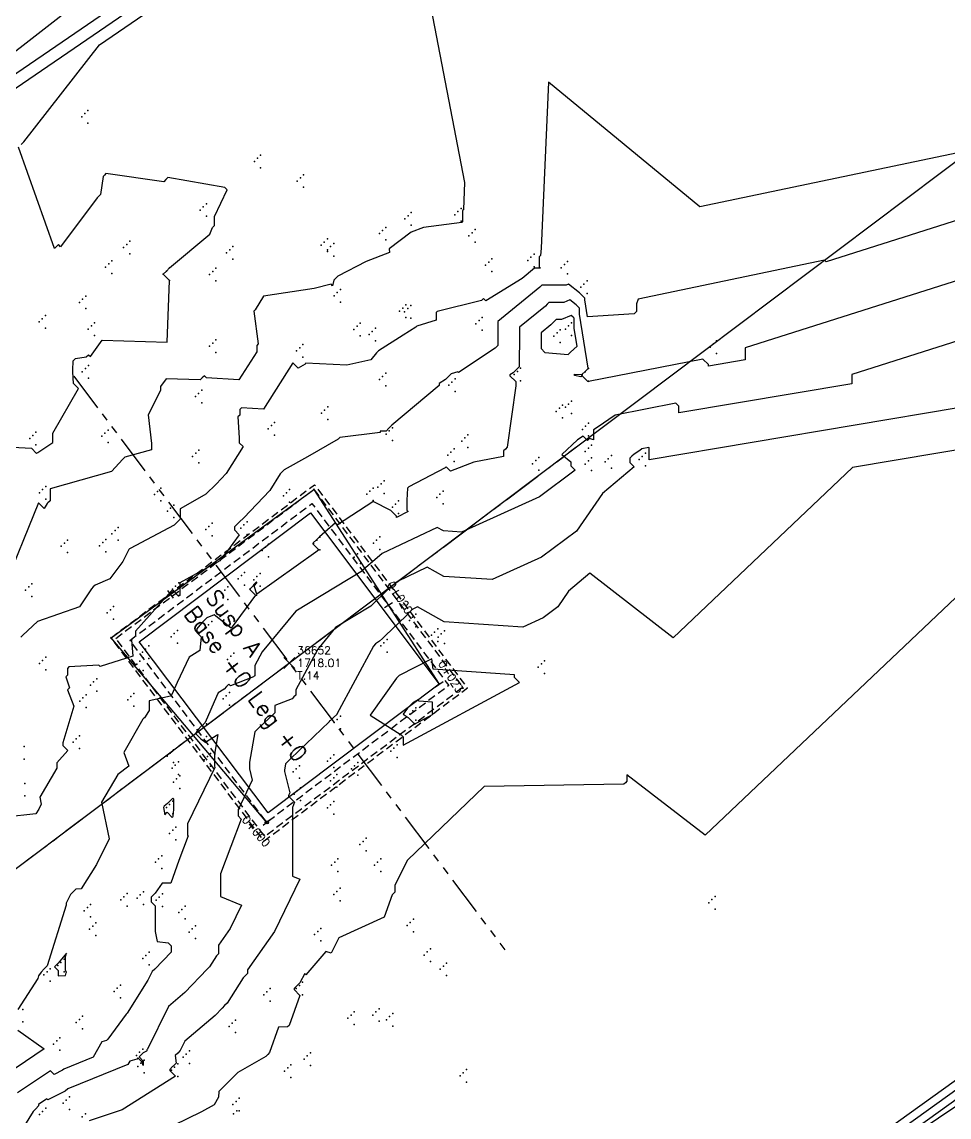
# Model space of a CAD drawing. Header units: metres. Extents: x 419582 to 423558, y 4805372 to 4807539.
# Drawn here: x 422484.62 to 422514.05, y 4807006.32 to 4807041.07 of the extents above; entities that cross this region are included whole.
import ezdxf

# ---------------------------------------------------------------- set-up
doc = ezdxf.new("R2010")
doc.units = ezdxf.units.M
doc.linetypes.add('HIDDEN', pattern=[0.375, 0.25, -0.125])
doc.linetypes.add('PHANTOM', pattern=[2.5, 1.25, -0.25, 0.25, -0.25, 0.25, -0.25])
for name, color, linetype in [('_pieds', 253, 'HIDDEN'), ('C-ROAD-CNTR-N', 92, 'Continuous'), ('C-ROAD-STAN', 11, 'Continuous'), ('C-ROAD-STAN-MAJR', 11, 'Continuous'), ('C-ROAD-STAN-MINR', 11, 'Continuous'), ('C-TINN', 4, 'Continuous'), ('C-TINN-BNDY', 110, 'Continuous'), ('C-TOPO-MAJR', 9, 'Continuous'), ('C-TOPO-MINR', 8, 'Continuous'), ('LS', 7, 'Continuous'), ('V-NODE', 1, 'Continuous'), ('V-NODE-TEXT', 11, 'Continuous')]:
    doc.layers.add(name, color=color, linetype=linetype)
doc.styles.get("Standard").update_dxf_attribs({"font": 'simplex.shx'})

# ---------------------------------------------------------------- blocks, each defined once
blk = doc.blocks.new('Susp A +0 +0')
at = {"linetype": 'PHANTOM', "flags": 128}
for points in [[(0, -11.38231219537556), (0, 11.38231219444424)], [(-11.38231219508452, 0), (11.38231219508452, 0)]]:
    blk.add_lwpolyline(points, dxfattribs=at)
at = {"flags": 128}
blk.add_lwpolyline([(-3.399999999965075, -3.400000000372529), (-3.399999999965075, 3.399999999441206), (3.400000000023283, 3.399999999441206), (3.400000000023283, -3.400000000372529)], close=True, dxfattribs=at)
at = {"layer": 'LS', "insert": (-3.273187459330074, -0.3826382020488381), "char_height": 0.5157699281218149, "width": 9.13591657892082, "attachment_point": 1}
blk.add_mtext('Susp A\\PBase +0 Leg +0', dxfattribs=at)
blk = doc.blocks.new('*U67')
at = {"color": 0, "linetype": 'ByBlock', "lineweight": -2, "transparency": 16777216}
for p, q in [((-0.7071067811865476, -0.7071067811865476), (0.7071067811865476, 0.7071067811865476)), ((-0.7071067811865476, 0.7071067811865476), (0.7071067811865476, -0.7071067811865476))]:
    blk.add_line(p, q, dxfattribs=at)
blk = doc.blocks.new('AeccTickTriangle')
at = {"color": 0, "linetype": 'ByBlock', "lineweight": -2}
blk.add_lwpolyline([(3.05311331771918e-16, 0.6666666666666667), (-0.5773502691896256, -0.333333333333333), (0.5773502691896257, -0.3333333333333335)], close=True, dxfattribs=at)
at = {"color": 0, "linetype": 'ByBlock', "lineweight": -2, "const_width": 0.0625}
blk.add_lwpolyline([(-0.03125, 0, 1), (0.03125, 0, 1)], format="xyb", close=True, dxfattribs=at)
blk = doc.blocks.new('AeccTickLine')
blk.add_line((0, -0.5), (0, 0.5))

msp = doc.modelspace()

# ---------------------------------------------------------------- linework, layer by layer
at = {"color": 31, "lineweight": 30, "true_color": 0xffbd7a, "elevation": 1718.013}
msp.add_lwpolyline([(423449.834, 4807399.592), (423130.593, 4807500.114), (421950.92, 4806612.998), (421795.045, 4806430.988), (421305.015, 4806147.038), (421305.015, 4806147.038), (420630.083, 4805770.97), (419765.157, 4805549.54), (419617.356, 4805580.088)], dxfattribs=at)
at = {"elevation": 1718.01, "flags": 128}
msp.add_lwpolyline([(422488.3491336323, 4807021.403907584), (422493.7839075834, 4807025.490866368), (422497.870866367, 4807020.056092416), (422492.4360924158, 4807015.969133633)], close=True, dxfattribs=at)
at = {"layer": '_pieds', "elevation": 1718.01, "flags": 128}
for points in [[(422487.4553539638, 4807021.530423401), (422493.9104234002, 4807026.384646037), (422498.7646460354, 4807019.929576599), (422492.309576599, 4807015.075353964)], [(422487.6043172419, 4807021.509337431), (422493.8893374307, 4807026.235682759), (422498.6156827573, 4807019.950662568), (422492.3306625686, 4807015.224317243)], [(422488.0512070761, 4807021.446079522), (422493.8260795223, 4807025.788792924), (422498.1687929232, 4807020.013920478), (422492.3939204769, 4807015.671207077)]]:
    msp.add_lwpolyline(points, close=True, dxfattribs=at)
at = {"layer": 'C-ROAD-CNTR-N', "color": 92, "linetype": 'Continuous', "lineweight": -3, "flags": 128}
msp.add_lwpolyline([(422492.3939204769, 4807015.671207077), (422487.4553539638, 4807021.530423401), (422493.8893374307, 4807026.235682759), (422497.870866367, 4807020.056092416)], dxfattribs=at)
at = {"layer": 'C-ROAD-STAN', "color": 11, "linetype": 'Continuous', "lineweight": -3}
msp.add_circle((422492.3939204769, 4807015.671207077), 0.05, dxfattribs=at)
at = {"layer": 'C-TINN', "color": 4, "linetype": 'Continuous', "lineweight": -3}
for p in [(422486.72, 4807038.26, 1746.27), (422486.52, 4807038.06, 1746.27), (422486.62, 4807038.16, 1746.27), (422486.72, 4807037.86, 1746.27), (422492.2, 4807036.84, 1746.21), (422492, 4807036.64, 1746.21), (422492.1, 4807036.74, 1746.21), (422492.2, 4807036.44, 1746.21), (422493.56, 4807036.22, 1746.44), (422493.36, 4807036.02, 1746.44), (422493.46, 4807036.12, 1746.44), (422493.56, 4807035.82, 1746.44), (422490.38, 4807035.2, 1745.87), (422490.48, 4807035.3, 1745.87), (422498.56, 4807035.15, 1746.97), (422490.28, 4807035.1, 1745.87), (422490.48, 4807034.9, 1745.87), (422496.78, 4807034.82, 1746.92), (422496.88, 4807034.92, 1746.92), (422496.98, 4807035.02, 1746.92), (422498.36, 4807034.95, 1746.97), (422498.46, 4807035.05, 1746.97), (422496.07, 4807034.45, 1746.87), (422496.17, 4807034.55, 1746.87), (422496.98, 4807034.62, 1746.92), (422498.56, 4807034.75, 1746.97), (422499.01, 4807034.48, 1747.3), (422488.05, 4807034.11, 1745.64), (422494.22, 4807034.08, 1746.42), (422494.32, 4807034.18, 1746.42), (422495.97, 4807034.35, 1746.87), (422496.17, 4807034.15, 1746.87), (422498.81, 4807034.28, 1747.3), (422498.91, 4807034.38, 1747.3), (422499.01, 4807034.08, 1747.3), (422487.85, 4807033.91, 1745.64), (422487.95, 4807034.01, 1745.64), (422491.12, 4807033.74, 1746.3), (422491.22, 4807033.84, 1746.3), (422491.32, 4807033.94, 1746.3), (422494.12, 4807033.98, 1746.42), (422494.32, 4807033.84, 1746.74), (422494.32, 4807033.78, 1746.42), (422494.42, 4807033.94, 1746.74), (422494.52, 4807034.04, 1746.74), (422487.38, 4807033.39, 1745.75), (422487.48, 4807033.49, 1745.75), (422488.05, 4807033.71, 1745.64), (422491.32, 4807033.54, 1746.3), (422494.52, 4807033.64, 1746.74), (422499.44, 4807033.45, 1747.52), (422499.54, 4807033.55, 1747.52), (422500.68, 4807033.5, 1747.92), (422500.78, 4807033.6, 1747.92), (422500.88, 4807033.7, 1747.92), (422501.84, 4807033.37, 1748.34), (422501.94, 4807033.47, 1748.34), (422487.28, 4807033.29, 1745.75), (422487.48, 4807033.09, 1745.75), (422489.11, 4807033.06, 1746), (422489.21, 4807033.16, 1746), (422489.31, 4807033.26, 1746), (422490.58, 4807033.05, 1746.25), (422490.68, 4807033.15, 1746.25), (422490.78, 4807033.25, 1746.25), (422499.34, 4807033.35, 1747.52), (422499.54, 4807033.15, 1747.52), (422500.88, 4807033.3, 1747.92), (422501.74, 4807033.27, 1748.34), (422501.94, 4807033.07, 1748.34), (422489.31, 4807032.86, 1746), (422490.78, 4807032.85, 1746.25), (422502.46, 4807032.75, 1748.55), (422502.56, 4807032.85, 1748.55), (422486.65, 4807032.37, 1745.87), (422494.53, 4807032.38, 1747.17), (422494.63, 4807032.48, 1747.17), (422494.73, 4807032.58, 1747.17), (422502.36, 4807032.65, 1748.55), (422502.56, 4807032.45, 1748.55), (422486.45, 4807032.17, 1745.87), (422486.55, 4807032.27, 1745.87), (422494.73, 4807032.18, 1747.17), (422496.71, 4807031.99, 1747.55), (422496.81, 4807032.09, 1747.55), (422496.97, 4807032.07, 1747.83), (422485.27, 4807031.65, 1745.85), (422485.37, 4807031.75, 1745.85), (422486.65, 4807031.97, 1745.87), (422496.61, 4807031.89, 1747.55), (422496.77, 4807031.87, 1747.83), (422496.81, 4807031.69, 1747.55), (422496.87, 4807031.97, 1747.83), (422496.97, 4807031.67, 1747.83), (422499.23, 4807031.69, 1748.27), (422485.17, 4807031.55, 1745.85), (422485.37, 4807031.35, 1745.85), (422486.73, 4807031.32, 1745.88), (422486.83, 4807031.42, 1745.88), (422486.93, 4807031.52, 1745.88), (422495.16, 4807031.31, 1747.54), (422495.26, 4807031.41, 1747.54), (422495.36, 4807031.51, 1747.54), (422495.84, 4807031.35, 1747.83), (422499.03, 4807031.49, 1748.27), (422499.13, 4807031.59, 1748.27), (422499.23, 4807031.29, 1748.27), (422501.71, 4807031.3, 1751.59), (422501.87, 4807031.32, 1751.48), (422501.97, 4807031.42, 1751.48), (422502.07, 4807031.52, 1751.48), (422486.93, 4807031.12, 1745.88), (422490.78, 4807030.98, 1746.07), (422495.36, 4807031.11, 1747.54), (422495.64, 4807031.15, 1747.83), (422495.74, 4807031.25, 1747.83), (422495.84, 4807030.95, 1747.83), (422501.51, 4807031.1, 1751.59), (422501.61, 4807031.2, 1751.59), (422502.07, 4807031.12, 1751.48), (422506.67, 4807030.95, 1749.73), (422490.58, 4807030.78, 1746.07), (422490.68, 4807030.88, 1746.07), (422493.34, 4807030.63, 1747.91), (422493.44, 4807030.73, 1747.91), (422493.54, 4807030.83, 1747.91), (422501.71, 4807030.9, 1751.59), (422506.47, 4807030.75, 1749.73), (422506.57, 4807030.85, 1749.73), (422490.78, 4807030.58, 1746.07), (422493.54, 4807030.43, 1747.91), (422506.67, 4807030.55, 1749.73), (422486.54, 4807029.97, 1746.05), (422486.64, 4807030.07, 1746.05), (422486.74, 4807030.17, 1746.05), (422496.17, 4807029.92, 1748.38), (422500.35, 4807029.98, 1750.07), (422500.45, 4807030.08, 1750.07), (422502.5, 4807029.97, 1749.99), (422502.6, 4807030.07, 1749.99), (422486.74, 4807029.77, 1746.05), (422495.97, 4807029.72, 1748.38), (422496.07, 4807029.82, 1748.38), (422498.27, 4807029.64, 1749.11), (422498.37, 4807029.74, 1749.11), (422500.25, 4807029.88, 1750.07), (422500.45, 4807029.68, 1750.07), (422502.4, 4807029.87, 1749.99), (422502.6, 4807029.67, 1749.99), (422490.23, 4807029.28, 1747.46), (422490.33, 4807029.38, 1747.46), (422496.17, 4807029.52, 1748.38), (422498.17, 4807029.54, 1749.11), (422498.37, 4807029.34, 1749.11), (422490.13, 4807029.18, 1747.46), (422490.33, 4807028.98, 1747.46), (422494.33, 4807028.85, 1748.65), (422501.78, 4807028.91, 1750.14), (422501.97, 4807028.94, 1750.43), (422502.07, 4807029.04, 1750.43), (422494.13, 4807028.65, 1748.65), (422494.23, 4807028.75, 1748.65), (422501.58, 4807028.71, 1750.14), (422501.68, 4807028.81, 1750.14), (422501.78, 4807028.51, 1750.14), (422501.87, 4807028.84, 1750.43), (422502.07, 4807028.64, 1750.43), (422492.44, 4807028.16, 1748.45), (422492.54, 4807028.26, 1748.45), (422492.64, 4807028.36, 1748.45), (422494.33, 4807028.45, 1748.65), (422496.38, 4807028.19, 1749.04), (422502.51, 4807028.24, 1750.8), (422502.61, 4807028.34, 1750.8), (422484.87, 4807027.85, 1745.79), (422484.97, 4807027.95, 1745.79), (422485.07, 4807028.05, 1745.79), (422487.16, 4807027.92, 1746.61), (422487.26, 4807028.02, 1746.61), (422487.36, 4807028.12, 1746.61), (422492.64, 4807027.96, 1748.45), (422496.18, 4807027.99, 1749.04), (422496.28, 4807028.09, 1749.04), (422498.68, 4807027.87, 1749.31), (422498.78, 4807027.97, 1749.31), (422502.41, 4807028.14, 1750.8), (422502.61, 4807027.94, 1750.8), (422485.07, 4807027.65, 1745.79), (422487.36, 4807027.72, 1746.61), (422490.24, 4807027.48, 1747.37), (422496.38, 4807027.79, 1749.04), (422498.34, 4807027.52, 1749.81), (422498.58, 4807027.77, 1749.31), (422498.78, 4807027.57, 1749.31), (422502.6, 4807027.54, 1751.45), (422502.7, 4807027.64, 1751.45), (422490.04, 4807027.28, 1747.37), (422490.14, 4807027.38, 1747.37), (422498.14, 4807027.32, 1749.81), (422498.24, 4807027.42, 1749.81), (422498.34, 4807027.12, 1749.81), (422500.93, 4807027.15, 1750.56), (422501.03, 4807027.25, 1750.56), (422502.5, 4807027.44, 1751.45), (422502.6, 4807027.14, 1751.2), (422502.7, 4807027.24, 1751.45), (422503.23, 4807027.21, 1751.74), (422503.33, 4807027.31, 1751.74), (422504.21, 4807027.18, 1752.13), (422504.31, 4807027.28, 1752.13), (422504.41, 4807027.38, 1752.13), (422490.24, 4807027.08, 1747.37), (422500.83, 4807027.05, 1750.56), (422501.03, 4807026.85, 1750.56), (422502.5, 4807027.04, 1751.2), (422502.7, 4807026.84, 1751.2), (422503.13, 4807027.11, 1751.74), (422503.33, 4807026.91, 1751.74), (422504.41, 4807026.98, 1752.13), (422496.12, 4807026.51, 1749.68), (422485.18, 4807026.13, 1746.95), (422485.28, 4807026.23, 1746.95), (422485.38, 4807026.33, 1746.95), (422488.83, 4807026.07, 1747.83), (422488.93, 4807026.17, 1747.83), (422489.03, 4807026.27, 1747.83), (422493.02, 4807026.13, 1749.31), (422493.12, 4807026.23, 1749.31), (422495.57, 4807026.08, 1749.98), (422495.67, 4807026.18, 1749.98), (422495.77, 4807026.28, 1749.98), (422495.92, 4807026.31, 1749.68), (422496.02, 4807026.41, 1749.68), (422496.12, 4807026.11, 1749.68), (422497.89, 4807026.08, 1750.4), (422497.99, 4807026.18, 1750.4), (422485.38, 4807025.93, 1746.95), (422489.03, 4807025.87, 1747.83), (422489.44, 4807025.74, 1747.87), (422492.92, 4807026.03, 1749.31), (422493.12, 4807025.83, 1749.31), (422495.77, 4807025.88, 1749.98), (422496.48, 4807025.77, 1749.89), (422496.58, 4807025.87, 1749.89), (422497.79, 4807025.98, 1750.4), (422497.99, 4807025.78, 1750.4), (422489.24, 4807025.54, 1747.87), (422489.34, 4807025.64, 1747.87), (422496.38, 4807025.67, 1749.89), (422496.58, 4807025.47, 1749.89), (422487.68, 4807025.03, 1747.76), (422489.44, 4807025.34, 1747.87), (422490.56, 4807025.06, 1748.58), (422490.66, 4807025.16, 1748.58), (422491.67, 4807025.11, 1749.12), (422491.77, 4807025.21, 1749.12), (422487.48, 4807024.83, 1747.76), (422487.58, 4807024.93, 1747.76), (422490.46, 4807024.96, 1748.58), (422490.66, 4807024.76, 1748.58), (422491.57, 4807025.01, 1749.12), (422491.77, 4807024.81, 1749.12), (422494.08, 4807024.72, 1750.01), (422495.98, 4807024.73, 1750.85), (422485.87, 4807024.43, 1747.47), (422485.97, 4807024.53, 1747.47), (422486.07, 4807024.63, 1747.47), (422487.09, 4807024.45, 1747.66), (422487.19, 4807024.55, 1747.66), (422487.29, 4807024.65, 1747.66), (422487.68, 4807024.63, 1747.76), (422492.35, 4807024.4, 1749.45), (422492.45, 4807024.5, 1749.45), (422493.88, 4807024.52, 1750.01), (422493.98, 4807024.62, 1750.01), (422495.78, 4807024.53, 1750.85), (422495.88, 4807024.63, 1750.85), (422486.07, 4807024.23, 1747.47), (422487.29, 4807024.25, 1747.66), (422492.25, 4807024.3, 1749.45), (422492.45, 4807024.1, 1749.45), (422494.08, 4807024.32, 1750.01), (422495.17, 4807024.09, 1750.79), (422495.27, 4807024.19, 1750.79), (422495.37, 4807024.29, 1750.79), (422495.98, 4807024.33, 1750.85), (422495.37, 4807023.89, 1750.79), (422491.49, 4807023.4, 1749.52), (422491.59, 4807023.5, 1749.52), (422491.69, 4807023.6, 1749.52), (422491.98, 4807023.37, 1749.86), (422492.08, 4807023.47, 1749.86), (422492.18, 4807023.57, 1749.86), (422484.74, 4807023.04, 1747.4), (422484.84, 4807023.14, 1747.4), (422484.94, 4807023.24, 1747.4), (422489.4, 4807023.07, 1748.99), (422489.5, 4807023.17, 1748.99), (422489.6, 4807023.27, 1748.99), (422491.06, 4807023.04, 1749.44), (422491.16, 4807023.14, 1749.44), (422491.69, 4807023.2, 1749.52), (422491.87, 4807023.08, 1750.02), (422491.97, 4807023.18, 1750.02), (422492.07, 4807023.28, 1750.02), (422492.18, 4807023.17, 1749.86), (422484.94, 4807022.84, 1747.4), (422489.6, 4807022.87, 1748.99), (422490.96, 4807022.94, 1749.44), (422491.16, 4807022.74, 1749.44), (422492.07, 4807022.88, 1750.02), (422487.33, 4807022.32, 1748.35), (422487.43, 4807022.42, 1748.35), (422487.53, 4807022.52, 1748.35), (422497.12, 4807022.28, 1753.18), (422487.53, 4807022.12, 1748.35), (422490.55, 4807021.94, 1750.18), (422490.65, 4807022.04, 1750.18), (422496.92, 4807022.08, 1753.18), (422497.02, 4807022.18, 1753.18), (422489.36, 4807021.56, 1749.6), (422489.46, 4807021.66, 1749.6), (422489.56, 4807021.76, 1749.6), (422490.45, 4807021.84, 1750.18), (422490.65, 4807021.64, 1750.18), (422497.12, 4807021.88, 1753.18), (422497.62, 4807021.61, 1753.57), (422497.72, 4807021.71, 1753.57), (422497.82, 4807021.81, 1753.57), (422497.93, 4807021.65, 1753.2), (422498.03, 4807021.75, 1753.2), (422488.65, 4807021.27, 1749.39), (422489.56, 4807021.36, 1749.6), (422496.01, 4807021.27, 1753.13), (422496.11, 4807021.37, 1753.13), (422496.21, 4807021.47, 1753.13), (422497.82, 4807021.41, 1753.57), (422497.83, 4807021.55, 1753.2), (422498.03, 4807021.35, 1753.2), (422485.38, 4807020.91, 1748.86), (422488.45, 4807021.07, 1749.39), (422488.47, 4807020.89, 1749.14), (422488.55, 4807021.17, 1749.39), (422488.65, 4807020.87, 1749.39), (422491.25, 4807020.94, 1750.49), (422491.35, 4807021.04, 1750.49), (422496.21, 4807021.07, 1753.13), (422485.18, 4807020.71, 1748.86), (422485.28, 4807020.81, 1748.86), (422485.38, 4807020.51, 1748.86), (422488.27, 4807020.69, 1749.14), (422488.37, 4807020.79, 1749.14), (422491.15, 4807020.84, 1750.49), (422491.35, 4807020.64, 1750.49), (422501.01, 4807020.6, 1753.71), (422501.11, 4807020.7, 1753.71), (422501.21, 4807020.8, 1753.71), (422487, 4807020.23, 1749.17), (422488.47, 4807020.49, 1749.14), (422501.21, 4807020.4, 1753.71), (422486.8, 4807020.03, 1749.17), (422486.9, 4807020.13, 1749.17), (422487, 4807019.83, 1749.17), (422486.46, 4807019.52, 1749.08), (422486.56, 4807019.62, 1749.08), (422486.66, 4807019.72, 1749.08), (422487.98, 4807019.56, 1749.71), (422488.08, 4807019.66, 1749.71), (422488.18, 4807019.76, 1749.71), (422491.01, 4807019.59, 1751.17), (422491.11, 4807019.69, 1751.17), (422491.21, 4807019.79, 1751.17), (422486.66, 4807019.32, 1749.08), (422488.18, 4807019.36, 1749.71), (422491.21, 4807019.39, 1751.17), (422497.03, 4807019.21, 1755.2), (422497.13, 4807019.31, 1755.2), (422490.48, 4807018.8, 1751.04), (422494.53, 4807018.84, 1753.09), (422494.63, 4807018.94, 1753.09), (422494.73, 4807019.04, 1753.09), (422496.93, 4807019.11, 1755.2), (422497.13, 4807018.91, 1755.2), (422490.28, 4807018.6, 1751.04), (422490.38, 4807018.7, 1751.04), (422494.73, 4807018.64, 1753.09), (422484.69, 4807018.08, 1748.35), (422486.25, 4807018.22, 1749.17), (422486.35, 4807018.32, 1749.17), (422486.45, 4807018.42, 1749.17), (422490.48, 4807018.4, 1751.04), (422496.53, 4807018.13, 1753.41), (422486.45, 4807018.02, 1749.17), (422489.23, 4807017.77, 1750.81), (422489.33, 4807017.87, 1750.81), (422489.43, 4807017.97, 1750.81), (422490.51, 4807017.76, 1750.89), (422490.61, 4807017.86, 1750.89), (422494.52, 4807017.81, 1753.24), (422496.33, 4807017.93, 1753.41), (422496.43, 4807018.03, 1753.41), (422496.53, 4807017.73, 1753.41), (422484.69, 4807017.68, 1748.35), (422489.39, 4807017.39, 1750.72), (422489.43, 4807017.57, 1750.81), (422489.49, 4807017.49, 1750.72), (422489.59, 4807017.59, 1750.72), (422490.41, 4807017.66, 1750.89), (422490.61, 4807017.46, 1750.89), (422493.43, 4807017.47, 1753.25), (422494.32, 4807017.61, 1753.24), (422494.42, 4807017.71, 1753.24), (422494.52, 4807017.41, 1753.24), (422495.18, 4807017.47, 1753.42), (422495.28, 4807017.57, 1753.42), (422489.53, 4807017.05, 1750.75), (422489.59, 4807017.19, 1750.72), (422489.63, 4807017.15, 1750.75), (422493.23, 4807017.27, 1753.25), (422493.33, 4807017.37, 1753.25), (422493.43, 4807017.07, 1753.25), (422494.52, 4807017.09, 1753.42), (422494.62, 4807017.19, 1753.42), (422495.08, 4807017.37, 1753.42), (422495.28, 4807017.17, 1753.42), (422484.72, 4807016.91, 1748.76), (422489.43, 4807016.95, 1750.75), (422489.63, 4807016.75, 1750.75), (422493.46, 4807016.77, 1753.11), (422494.42, 4807016.99, 1753.42), (422494.62, 4807016.79, 1753.42), (422484.72, 4807016.51, 1748.76), (422489.41, 4807016.34, 1751.05), (422493.26, 4807016.57, 1753.11), (422493.36, 4807016.67, 1753.11), (422493.46, 4807016.37, 1753.11), (422489.21, 4807016.14, 1751.05), (422489.31, 4807016.24, 1751.05), (422494.32, 4807016.13, 1753.52), (422494.42, 4807016.23, 1753.52), (422494.52, 4807016.33, 1753.52), (422489.41, 4807015.94, 1751.05), (422494.52, 4807015.93, 1753.52), (422489.31, 4807015.32, 1750.77), (422489.41, 4807015.42, 1750.77), (422489.51, 4807015.52, 1750.77), (422489.51, 4807015.12, 1750.77), (422495.35, 4807014.97, 1753.76), (422495.45, 4807015.07, 1753.76), (422495.55, 4807015.17, 1753.76), (422489.06, 4807014.61, 1750.68), (422495.55, 4807014.77, 1753.76), (422488.86, 4807014.41, 1750.68), (422488.96, 4807014.51, 1750.68), (422494.45, 4807014.31, 1753.54), (422494.55, 4807014.41, 1753.54), (422494.65, 4807014.51, 1753.54), (422495.81, 4807014.31, 1753.74), (422495.91, 4807014.41, 1753.74), (422496.01, 4807014.51, 1753.74), (422489.06, 4807014.21, 1750.68), (422494.65, 4807014.11, 1753.54), (422496.01, 4807014.11, 1753.74), (422494.72, 4807013.58, 1753.35), (422487.86, 4807013.31, 1750.53), (422487.96, 4807013.41, 1750.53), (422488.28, 4807013.27, 1750.62), (422488.38, 4807013.37, 1750.62), (422488.48, 4807013.47, 1750.62), (422488.98, 4807013.3, 1751.23), (422489.08, 4807013.4, 1751.23), (422494.52, 4807013.38, 1753.35), (422494.62, 4807013.48, 1753.35), (422506.52, 4807013.22, 1754.31), (422506.62, 4807013.32, 1754.31), (422486.6, 4807012.87, 1750.21), (422486.7, 4807012.97, 1750.21), (422486.8, 4807013.07, 1750.21), (422487.76, 4807013.21, 1750.53), (422487.96, 4807013.01, 1750.53), (422488.48, 4807013.07, 1750.62), (422488.88, 4807013.2, 1751.23), (422489.08, 4807013, 1751.23), (422489.7, 4807012.91, 1751.51), (422489.8, 4807013.01, 1751.51), (422494.72, 4807013.18, 1753.35), (422506.42, 4807013.12, 1754.31), (422506.62, 4807012.92, 1754.31), (422486.8, 4807012.67, 1750.21), (422489.6, 4807012.81, 1751.51), (422489.8, 4807012.61, 1751.51), (422497.05, 4807012.6, 1754.34), (422486.77, 4807012.28, 1750.63), (422486.87, 4807012.38, 1750.63), (422486.97, 4807012.48, 1750.63), (422489.93, 4807012.19, 1751.21), (422490.03, 4807012.29, 1751.21), (422490.13, 4807012.39, 1751.21), (422494.01, 4807012.21, 1753.91), (422494.11, 4807012.31, 1753.91), (422496.85, 4807012.4, 1754.34), (422496.95, 4807012.5, 1754.34), (422497.05, 4807012.2, 1754.34), (422486.97, 4807012.08, 1750.63), (422490.13, 4807011.99, 1751.21), (422493.91, 4807012.11, 1753.91), (422494.11, 4807011.91, 1753.91), (422488.66, 4807011.55, 1750.81), (422497.49, 4807011.56, 1754.45), (422497.59, 4807011.66, 1754.45), (422485.76, 4807011.13, 1749.97), (422485.86, 4807011.23, 1749.97), (422485.96, 4807011.33, 1749.97), (422488.46, 4807011.35, 1750.81), (422488.56, 4807011.45, 1750.81), (422488.66, 4807011.15, 1750.81), (422497.39, 4807011.46, 1754.45), (422497.59, 4807011.26, 1754.45), (422498.1, 4807011.21, 1754.56), (422485.32, 4807010.83, 1750.04), (422485.42, 4807010.93, 1750.04), (422485.52, 4807011.03, 1750.04), (422485.96, 4807010.93, 1749.97), (422497.9, 4807011.01, 1754.56), (422498, 4807011.11, 1754.56), (422498.1, 4807010.81, 1754.56), (422485.52, 4807010.63, 1750.04), (422487.75, 4807010.51, 1750.63), (422493.43, 4807010.5, 1754.02), (422493.53, 4807010.6, 1754.02), (422487.55, 4807010.31, 1750.63), (422487.65, 4807010.41, 1750.63), (422487.75, 4807010.11, 1750.63), (422492.3, 4807010.2, 1753.77), (422492.4, 4807010.3, 1753.77), (422492.5, 4807010.4, 1753.77), (422493.33, 4807010.4, 1754.02), (422493.53, 4807010.2, 1754.02), (422484.65, 4807009.74, 1750.05), (422492.5, 4807010, 1753.77), (422495.96, 4807009.76, 1754.41), (422486.45, 4807009.42, 1750.32), (422486.55, 4807009.52, 1750.32), (422491.4, 4807009.4, 1753.47), (422494.97, 4807009.46, 1754.51), (422495.07, 4807009.56, 1754.51), (422495.17, 4807009.66, 1754.51), (422495.76, 4807009.56, 1754.41), (422495.86, 4807009.66, 1754.41), (422496.19, 4807009.41, 1754.29), (422496.29, 4807009.51, 1754.29), (422496.39, 4807009.61, 1754.29), (422484.65, 4807009.34, 1750.05), (422486.35, 4807009.32, 1750.32), (422486.55, 4807009.12, 1750.32), (422491.2, 4807009.2, 1753.47), (422491.3, 4807009.3, 1753.47), (422495.17, 4807009.26, 1754.51), (422495.96, 4807009.36, 1754.41), (422496.39, 4807009.21, 1754.29), (422485.73, 4807008.74, 1750.05), (422485.83, 4807008.84, 1750.05), (422491.4, 4807009, 1753.47), (422485.63, 4807008.64, 1750.05), (422485.83, 4807008.44, 1750.05), (422488.36, 4807008.38, 1751.86), (422488.46, 4807008.48, 1751.86), (422489.94, 4807008.42, 1753.28), (422493.78, 4807008.36, 1754.26), (422488.26, 4807008.28, 1751.86), (422488.4, 4807008.03, 1752.28), (422488.46, 4807008.08, 1751.86), (422488.5, 4807008.13, 1752.28), (422489.57, 4807008.01, 1753.05), (422489.74, 4807008.22, 1753.28), (422489.84, 4807008.32, 1753.28), (422489.94, 4807008.02, 1753.28), (422493.58, 4807008.16, 1754.26), (422493.68, 4807008.26, 1754.26), (422488.3, 4807007.93, 1752.28), (422488.5, 4807007.73, 1752.28), (422489.37, 4807007.81, 1753.05), (422489.47, 4807007.91, 1753.05), (422492.96, 4807007.78, 1754.33), (422493.06, 4807007.88, 1754.33), (422493.16, 4807007.98, 1754.33), (422493.78, 4807007.96, 1754.26), (422498.63, 4807007.73, 1754.43), (422498.73, 4807007.83, 1754.43), (422489.57, 4807007.61, 1753.05), (422493.16, 4807007.58, 1754.33), (422498.53, 4807007.63, 1754.43), (422498.73, 4807007.43, 1754.43), (422486.13, 4807006.96, 1752.42), (422485.93, 4807006.76, 1752.42), (422486.03, 4807006.86, 1752.42), (422491.32, 4807006.72, 1754.34), (422491.42, 4807006.82, 1754.34), (422491.52, 4807006.92, 1754.34), (422485.18, 4807006.4, 1752.34), (422485.28, 4807006.5, 1752.34), (422485.38, 4807006.6, 1752.34), (422486.13, 4807006.56, 1752.42), (422486.54, 4807006.33, 1752.8), (422486.64, 4807006.43, 1752.8), (422491.34, 4807006.42, 1754.42), (422491.44, 4807006.52, 1754.42), (422491.52, 4807006.52, 1754.34)]:
    msp.add_point(p, dxfattribs=at)
at = {"layer": 'C-TINN-BNDY', "color": 110, "linetype": 'Continuous', "lineweight": -3, "flags": 128}
for points in [[(421193.45, 4806114.76), (421316.74, 4806181.07), (421324.23, 4806185.31), (421416.34, 4806233.29), (421455.96, 4806255.55), (421534.88, 4806300.35), (421936.98, 4806642.67), (421937.08, 4806642.77), (421937.18, 4806642.87), (421963.15, 4806666.69), (422251.15, 4806867.33), (422367.39, 4806957.21), (422449.57, 4807014.1), (422473.63, 4807031.8), (422600.66, 4807130.15), (422687.35, 4807196.06), (422733.46, 4807229.97)], [(422724.87, 4807165.92), (422697.08, 4807146.67), (422577.28, 4807048.8), (422494.93, 4806993.73), (422433.35, 4806948.24), (422390.21, 4806913.55), (422303.24, 4806847.72), (422229.68, 4806793.83), (422213.19, 4806781.58), (422179.34, 4806755.48), (422143.63, 4806726.94), (422090.94, 4806686.36), (421935.65, 4806537.41), (421807.76, 4806419.27), (421798.23, 4806410.98), (421750.84, 4806385.06), (421712.43, 4806364.25), (421678.37, 4806344.94), (421648.74, 4806328.11), (421541.25, 4806258.62), (421434.62, 4806175.52), (421305.47, 4806115.01), (421187.67, 4806058.56)]]:
    msp.add_lwpolyline(points, dxfattribs=at)
at = {"layer": 'C-TOPO-MAJR', "color": 9, "linetype": 'Continuous', "lineweight": -3, "flags": 128}
for points, elevation in [([(422477.9308219178, 4807034.529863014), (422509.0125, 4807055.790078125)], 1745), ([(422521.4446511628, 4807035.126808786), (422507.5823565574, 4807030.72204918), (422507.5823565574, 4807030.344180328), (422506.41575, 4807030.148375), (422506.41575, 4807030.193375), (422506.23825, 4807030.370875), (422502.6084579439, 4807029.659299065), (422502.6001234568, 4807029.653580246), (422502.5879545455, 4807029.655681818), (422502.3925, 4807029.851136364), (422502.3586666667, 4807029.806), (422502.15625, 4807029.84625), (422502.15625, 4807029.89625), (422502.3956875, 4807029.8764375), (422502.4950625, 4807029.975812499), (422502.5944375, 4807030.075187501), (422502.596442953, 4807030.07704698), (422502.3175085324, 4807031.791808873), (422502.3175085324, 4807031.989761092), (422502.2164846417, 4807032.090784983), (422502.0087261146, 4807032.250573249), (422501.822523077, 4807032.165938461), (422501.3504087194, 4807032.166485013), (422501.29373297, 4807032.109809265), (422501.2370572207, 4807032.053133515), (422500.4180722891, 4807031.382560241), (422500.4180722891, 4807031.190993976), (422500.4025555556, 4807030.127055556), (422500.3064444444, 4807030.030944445), (422500.2103333334, 4807029.934833333), (422500.1129166667, 4807029.869791667), (422500.1129166667, 4807029.840625), (422500.2983333333, 4807029.655208333), (422500.2961842105, 4807029.5225), (422500.0220000001, 4807027.57256), (422499.9668, 4807027.51736), (422499.9116000001, 4807027.46216), (422499.9116000001, 4807027.28296), (422498.9708, 4807027.102266666), (422498.2272881356, 4807026.817288135), (422498.0916949153, 4807026.952881356), (422498.0594915255, 4807026.920677966), (422496.9066666667, 4807026.318888889), (422496.8622222222, 4807026.274444444), (422496.8409803922, 4807025.89372549), (422496.8409803922, 4807025.58), (422496.8841176471, 4807025.536862745), (422496.51125, 4807025.339375), (422496.51125, 4807025.385208333), (422496.3341666667, 4807025.562291667), (422495.7748275862, 4807025.853563218), (422495.7725287356, 4807025.851264368), (422495.7702298851, 4807025.848965517), (422495.7601234568, 4807025.84074074), (422494.6433333334, 4807025.106666666), (422494.5766666667, 4807025.173333333), (422494.0662857143, 4807024.735857142), (422493.9677142857, 4807024.637285714), (422493.8691428571, 4807024.538714285), (422493.8544642857, 4807024.519642857), (422493.8544642857, 4807024.512499999), (422494.0508928571, 4807024.316071429), (422493.9533333334, 4807024.243333333), (422492.08375, 4807022.91625), (422491.99625, 4807023.17875), (422492.08375, 4807023.26625), (422492.07125, 4807023.30375), (422492.05875, 4807023.29125), (422491.9712499999, 4807023.203749999), (422491.9588, 4807023.180799999), (422491.8628, 4807023.0848), (422491.8455172414, 4807023.068275862), (422492.0386206897, 4807022.875172414), (422491.2613333333, 4807021.833333333), (422490.7740540541, 4807022.210270271), (422490.7254054055, 4807022.258918919), (422490.4911764706, 4807022.165546219), (422490.406302521, 4807022.08067227), (422490.3214285714, 4807021.99579832), (422490.1737931034, 4807021.815172413), (422490.1737931034, 4807021.691034483), (422490.3117241379, 4807021.553103448), (422490.2746067416, 4807021.126292135), (422489.9294267516, 4807020.909044586), (422489.5460591133, 4807020.108719212), (422489.3797894737, 4807019.725052631), (422489.3345263158, 4807019.679789474), (422488.6596992481, 4807019.528872181), (422488.6596992481, 4807019.216090226), (422488.6378947368, 4807019.194285714), (422488.5095454545, 4807018.993545455), (422488.4831818182, 4807018.967181819), (422488.4568181818, 4807018.940818182), (422487.8569512195, 4807017.893475609), (422488.015443038, 4807017.457911393), (422487.6685106383, 4807017.189999999), (422487.1512663756, 4807016.309650655), (422487.39375, 4807015.15375), (422486.9898305085, 4807014.338248587), (422486.4987586207, 4807013.568206897), (422486.3311627907, 4807013.550232559), (422486.2474418605, 4807013.466511628), (422486.1637209302, 4807013.382790698), (422486.03, 4807013.104782608), (422486.0269277108, 4807013.048373494), (422485.4273825504, 4807011.117248323), (422485.3300671141, 4807011.019932886), (422485.2327516779, 4807010.922617449), (422485.1505882353, 4807010.801176471), (422485.1241025641, 4807010.717179487), (422484.495, 4807009.73875)], 1750), ([(422484.4970588235, 4807009.079705882), (422485.3329411765, 4807008.482647059), (422483.8051711026, 4807007.463041825)], 1750)]:
    msp.add_lwpolyline(points, dxfattribs=dict(at, elevation=elevation))
for points, elevation in [([(422497.22, 4807019.514), (422497.2146625767, 4807019.567668712), (422497.0411111111, 4807019.480048309), (422496.9507729469, 4807019.389710145), (422496.8604347826, 4807019.299371981), (422496.7214691943, 4807019.10336493), (422496.8853072626, 4807019.000502793), (422497.0629608938, 4807018.822849162), (422497.0629608938, 4807018.778156425), (422497.6776510067, 4807019.11), (422497.6508053691, 4807019.136845638), (422497.6508053691, 4807019.483154362), (422497.22, 4807019.514)], 1755), ([(422486.0059090909, 4807011.364090909), (422485.9968181818, 4807011.373181818), (422486.04, 4807011.5225), (422485.7714285714, 4807011.201428572), (422485.7142857143, 4807011.144285714), (422485.6571428571, 4807011.087142857), (422485.7714285714, 4807010.972857143), (422485.7714285714, 4807010.801428571), (422486.0105714286, 4807010.809142857), (422486.0322727273, 4807010.901818181), (422486.0368181819, 4807010.906363636), (422486.0059090909, 4807010.982272727), (422486.0059090909, 4807011.364090909)], 1750)]:
    msp.add_lwpolyline(points, close=True, dxfattribs=dict(at, elevation=elevation))
at = {"layer": 'C-TOPO-MINR', "color": 8, "linetype": 'Continuous', "lineweight": -3, "flags": 128}
for points, elevation in [([(422512.5482142857, 4807058.659497768), (422478.7545033112, 4807035.544221854), (422478.9830624264, 4807035.834617197), (422479.3892728828, 4807036.258982035)], 1744), ([(422484.6043103448, 4807037.173103448), (422484.6887931034, 4807037.257586206), (422487.0815068493, 4807040.338082192), (422505.4767857143, 4807052.920658482)], 1746), ([(422497.3247524753, 4807042.951089109), (422498.671875, 4807035.975625), (422498.6340145986, 4807035.113211679), (422498.6332631579, 4807035.104210527), (422498.6009090909, 4807035.08909091), (422498.6009090909, 4807034.725454546), (422498.5918181818, 4807034.716363637), (422498.5827272727, 4807034.707272727), (422497.3652631579, 4807034.548421053), (422496.9791208791, 4807034.395824176), (422496.2783333333, 4807033.868333334), (422496.2923529412, 4807033.756176471), (422495.546, 4807033.469666667), (422494.6469767442, 4807032.999069767), (422494.5865116279, 4807032.938604651), (422494.5260465117, 4807032.878139535), (422494.4824, 4807032.697333333), (422494.4370666667, 4807032.742666666), (422493.9027586207, 4807032.606666666), (422492.2852173913, 4807032.361739131), (422492.0269879518, 4807031.937349398), (422491.9818072289, 4807031.892168675), (422492.1244565218, 4807030.853641305), (422492.0739130435, 4807030.803097826), (422492.0739130435, 4807030.605271739), (422491.5068067227, 4807029.712521008), (422490.4789208633, 4807029.777122302), (422490.412733813, 4807029.843309352), (422490.3458273381, 4807029.776402878), (422490.2789208633, 4807029.709496403), (422489.1983544304, 4807029.744810127), (422489.0240425532, 4807029.502978723), (422489.0240425532, 4807029.372482269), (422488.6309411764, 4807028.606352941), (422488.7352631579, 4807027.688947368), (422488.7352631579, 4807027.494210526), (422487.893852459, 4807027.256475409), (422487.8618852459, 4807027.224508196), (422487.8299180328, 4807027.192540984), (422487.4685217391, 4807026.80773913), (422485.5219753087, 4807026.249753087), (422485.5219753087, 4807025.874444444), (422485.5158024692, 4807025.868271604), (422485.5096296296, 4807025.862098766), (422485.4463461539, 4807025.805), (422485.4367307692, 4807025.795384615), (422485.4271153846, 4807025.785769231), (422485.3311111111, 4807025.631111111), (422485.1533333333, 4807025.808888889), (422484.0163636364, 4807023.021818182)], 1747), ([(422514.7816433567, 4807037.005), (422506.1356462585, 4807035.202380952), (422501.3325842696, 4807039.158314607), (422501.1011678832, 4807033.886934306), (422501.0819047619, 4807033.656190476), (422501.0628571429, 4807033.637142858), (422501.0438095238, 4807033.618095238), (422501.0438095238, 4807033.294285714), (422501.0819047619, 4807033.256190476), (422500.8980926431, 4807033.256403269), (422500.8959128066, 4807033.254223433), (422500.8937329701, 4807033.252043596), (422500.5028571429, 4807032.932), (422499.3416, 4807032.215600001), (422499.2696, 4807032.2876), (422499.2056, 4807032.2236), (422497.8045454545, 4807031.884545455), (422497.7659090909, 4807031.845909091), (422497.7659090909, 4807031.600454546), (422497.1559374999, 4807031.413671875), (422497.14265625, 4807031.400390625), (422497.129375, 4807031.387109375), (422496.7227272727, 4807031.129090909), (422495.942, 4807030.631636363), (422495.9110909091, 4807030.600727273), (422495.8801818182, 4807030.569818182), (422495.694047619, 4807030.348809524), (422494.9331531532, 4807030.173423423), (422493.6360810811, 4807030.237837837), (422493.6239189189, 4807030.225675675), (422493.6117567567, 4807030.213513513), (422493.39, 4807030.085), (422493.2233333334, 4807030.251666667), (422492.2883193278, 4807028.7797479), (422491.59, 4807028.823636364), (422491.5354545455, 4807028.769090909), (422491.5354545455, 4807028.587272727), (422491.4809090909, 4807028.532727273), (422491.5233333333, 4807027.876666667), (422491.5233333333, 4807027.71), (422491.64, 4807027.593333334), (422491.1103092784, 4807026.739020619), (422490.7908, 4807026.4068), (422490.4586776859, 4807026.080330579), (422489.6633802817, 4807025.633802817), (422489.6450704226, 4807025.615492958), (422489.6450704226, 4807025.288732395), (422489.6267605634, 4807025.270422535), (422489.4585714285, 4807025.099732143), (422488.0546341463, 4807024.364634146), (422488.0351219512, 4807024.345121951), (422488.0156097561, 4807024.325609756), (422487.8293984963, 4807023.948345865), (422487.4082608696, 4807023.397536231), (422486.9493181818, 4807023.200113636), (422486.8890909091, 4807023.139886363), (422486.8288636364, 4807023.079659091), (422486.4494736842, 4807022.511578947), (422485.1208219178, 4807022.046849315), (422484.6483582089, 4807021.607412935), (422484.5911442786, 4807021.550199005)], 1748), ([(422482.4960194175, 4807027.670291262), (422484.9261206897, 4807027.538620689), (422485.0899137931, 4807027.374827586), (422485.1080172414, 4807027.392931035), (422485.1261206897, 4807027.411034483), (422485.6052439024, 4807027.719146342), (422485.6052439024, 4807028.016707317), (422486.4188461538, 4807029.439230769), (422486.2573076923, 4807029.60076923), (422486.24, 4807029.963243243), (422486.24, 4807030.017297297), (422486.2475, 4807030.314999999), (422486.3225, 4807030.39), (422486.6664705882, 4807030.43764706), (422486.7370588235, 4807030.508235294), (422486.7958823529, 4807030.449411765), (422487.1730379747, 4807030.972658228), (422489.2352631579, 4807030.905263158), (422489.31, 4807032.86), (422489.11, 4807033.06), (422489.21, 4807033.16), (422489.31, 4807033.26), (422490.582631579, 4807034.335526316), (422490.6734883721, 4807034.549302326), (422490.7037209302, 4807034.579534884), (422490.7339534884, 4807034.609767443), (422490.7339534884, 4807034.888837209), (422491.1376470588, 4807035.735882353), (422491.0611764706, 4807035.812352941), (422489.258, 4807036.132), (422489.1905, 4807036.0645), (422489.123, 4807035.997), (422487.29, 4807036.252857143), (422487.2471428571, 4807036.21), (422487.2042857143, 4807036.167142858), (422487.1146153846, 4807035.590961539), (422487.0626923077, 4807035.539038462), (422487.0107692308, 4807035.487115385), (422485.8521428572, 4807033.932142857), (422485.7807142857, 4807034.003571428), (422485.7164285714, 4807033.939285714), (422485.6521428571, 4807033.875), (422484.5198275862, 4807037.08862069)], 1746), ([(422521.0725581396, 4807036.926550387), (422510.1438811189, 4807033.453951049), (422510.0928321678, 4807033.505), (422504.1858992806, 4807032.273453237), (422504.1273728813, 4807032.125423728), (422504.1273728813, 4807031.877966102), (422504.0892372882, 4807031.839830508), (422504.0511016949, 4807031.801694916), (422502.5725, 4807031.70625), (422502.4847440273, 4807032.245733788), (422502.4847440273, 4807032.307167236), (422502.3154607508, 4807032.476450512), (422501.9673248408, 4807032.744203822), (422501.8932923077, 4807032.710553846), (422501.1242506812, 4807032.711444141), (422501.0948228883, 4807032.682016348), (422501.0653950954, 4807032.652588556), (422499.7313253012, 4807031.560271084), (422499.7313253012, 4807031.248222891), (422499.7247777778, 4807030.799277778), (422499.6842222222, 4807030.758722222), (422499.6436666666, 4807030.718166667), (422498.4826190476, 4807029.942976191), (422498.4564285714, 4807029.969166667), (422498.2496875, 4807029.905859375), (422498.15828125, 4807029.814453125), (422498.066875, 4807029.723046875), (422497.8686301369, 4807029.597260274), (422497.8686301369, 4807029.536986302), (422496.3672727272, 4807028.270606061), (422496.2733333334, 4807028.176666667), (422496.1793939394, 4807028.082727273), (422495.9902564103, 4807028.078205128), (422495.9902564103, 4807028.037179488), (422494.7089473684, 4807027.878947369), (422494.6826315789, 4807027.852631579), (422494.6563157895, 4807027.826315789), (422493.6883333334, 4807027.272727273), (422492.9469767442, 4807026.853604651), (422492.8830232559, 4807026.789651163), (422492.8190697674, 4807026.725697675), (422492.4917525773, 4807026.197783506), (422491.6650857143, 4807025.338228571), (422491.5233333333, 4807025.198888889), (422491.4455555555, 4807025.121111112), (422491.3677777778, 4807025.043333333), (422491.3677777778, 4807024.954444444), (422491.5233333333, 4807024.798888888), (422491.1202127659, 4807024.241702127), (422491.0755319149, 4807024.197021277), (422491.0308510638, 4807024.152340425), (422490.9041860465, 4807023.968837209), (422489.6346666666, 4807023.267111111), (422489.6324444444, 4807023.264888888), (422489.6302222222, 4807023.262666666), (422489.6302222222, 4807022.871555556), (422489.6088235294, 4807022.86302521), (422489.6079831932, 4807022.862184874), (422489.6071428571, 4807022.861344538), (422489.5993442623, 4807022.851803279), (422489.597704918, 4807022.850163935), (422489.4009836066, 4807023.046885246), (422489.3993442623, 4807023.045245902), (422489.38125, 4807023.025), (422488.23, 4807021.73875), (422488.23, 4807021.58875), (422488.1675, 4807021.52625), (422488.105, 4807021.46375), (422488.1388607595, 4807020.943417721), (422487.1098780488, 4807020.621829269), (422487.0684146342, 4807020.663292684), (422486.1116129032, 4807020.602903226), (422486.0664516129, 4807020.557741935), (422486.0664516129, 4807020.338387096), (422486.0212903226, 4807020.293225806), (422486.1309090909, 4807019.943636363), (422486.0672727273, 4807019.88), (422486.2660273973, 4807019.36219178), (422485.9265853658, 4807018.190975609), (422485.9265853658, 4807018.10804878), (422486.0851219512, 4807017.949512195), (422485.7326829268, 4807017.559756097), (422485.7326829268, 4807017.393902439), (422485.1905676856, 4807016.471222707), (422485.2375, 4807016.2475), (422485.1593220339, 4807016.089661017), (422485.0642758621, 4807015.94062069), (422484.0986046512, 4807015.837054263)], 1749), ([(422521.816744186, 4807033.327067183), (422510.961454918, 4807029.877786885), (422510.961454918, 4807029.581885246), (422505.4740833333, 4807028.660875), (422505.4740833333, 4807028.872541667), (422505.3799166667, 4807028.966708333), (422503.4542523364, 4807028.589205608), (422502.8806766917, 4807028.195639098), (422502.7631914893, 4807028.120851063), (422502.7631914893, 4807027.805957447), (422502.6376923077, 4807027.847692308), (422502.6069230769, 4807027.816923077), (422502.5761538462, 4807027.786153846), (422502.4376923077, 4807027.924615384), (422502.2526717557, 4807027.807557252), (422501.756741573, 4807027.343932585), (422502.040625, 4807027.105625), (422502.040625, 4807026.980625), (422502.178125, 4807026.843125), (422501.0551428572, 4807026.004920634), (422498.5736858006, 4807024.877280967), (422497.9985714286, 4807024.916428572), (422497.8022302158, 4807025.024604317), (422496.0533905579, 4807024.198025751), (422495.5237656904, 4807023.748535564), (422495.5149790795, 4807023.739748954), (422495.5061924686, 4807023.730962343), (422495.4453846154, 4807023.672820512), (422495.4364102564, 4807023.663846154), (422495.4274358974, 4807023.654871794), (422493.3115434084, 4807022.37266881), (422492.2502272727, 4807021.084431818), (422492.013, 4807020.647692308), (422492.013, 4807020.326153846), (422491.9933846153, 4807020.306538462), (422491.9737692308, 4807020.286923077), (422491.245, 4807020.0025), (422491.195, 4807020.0525), (422491.12, 4807019.9775), (422491.045, 4807019.9025), (422490.8529936306, 4807019.781656051), (422490.7972906404, 4807019.665369458), (422490.4376842105, 4807018.835578947), (422490.3397894737, 4807018.737684211), (422490.3138345865, 4807018.731879699), (422490.3138345865, 4807018.719849625), (422490.2168421053, 4807018.622857142), (422490.1321739131, 4807018.490434783), (422490.2973913043, 4807018.325217391), (422490.4613333333, 4807018.202666667), (422490.488, 4807018.229333334), (422490.5146666666, 4807018.256), (422490.8457142857, 4807018.461071429), (422490.7321186441, 4807017.8325), (422490.7321186441, 4807017.451144068), (422490.7413063063, 4807017.415900901), (422489.8785897436, 4807015.623205128), (422489.8785897436, 4807015.262521368), (422489.8982478633, 4807015.242863248), (422489.6001351351, 4807014.464189189), (422489.3453012048, 4807013.747349397), (422489.0716363636, 4807013.738727272), (422488.8537704918, 4807013.426393443), (422488.7914754098, 4807013.364098361), (422488.7291803278, 4807013.301803279), (422488.7291803278, 4807013.150983606), (422488.8537704918, 4807013.026393442), (422488.85, 4807012.205952381), (422488.9151428571, 4807011.892), (422489.26325, 4807011.854), (422489.35825, 4807011.759), (422489.35825, 4807011.549000001), (422488.8414285714, 4807011.010714286), (422488.7584615384, 4807010.94), (422488.6238095238, 4807010.666857143), (422487.9635772358, 4807009.619674797), (422487.9334959349, 4807009.589593496), (422487.3492207792, 4807008.793246754), (422487.3050649351, 4807008.749090909), (422487.1571428571, 4807008.707142857), (422486.8822421525, 4807008.222735426), (422485.9502531646, 4807007.846751055), (422485.9101687764, 4807007.806666667), (422485.6433187773, 4807007.676681222), (422485.5262882096, 4807007.79371179), (422484.4781749049, 4807007.094220532)], 1751), ([(422514.3405532787, 4807028.819590163), (422504.5324166666, 4807027.173375), (422504.5324166666, 4807027.551708333), (422504.5215833333, 4807027.562541666), (422504.3000467289, 4807027.519112149), (422504.2340601503, 4807027.473834586), (422504.05, 4807027.356666666), (422503.9833333333, 4807027.29), (422503.9166666667, 4807027.223333333), (422503.9166666667, 4807027.09), (422504.05, 4807026.956666667), (422503.0502030457, 4807026.103604061), (422502.2250996016, 4807024.914900398), (422501.1122857143, 4807024.084285714), (422499.5464954683, 4807023.372749245), (422498.0128571429, 4807023.477142857), (422497.4892805755, 4807023.765611511), (422496.5426609442, 4807023.318197425), (422496.2559832636, 4807023.074895398), (422496.2053556485, 4807023.024267782), (422496.1547280335, 4807022.973640167), (422495.8043589744, 4807022.638632478), (422495.7526495726, 4807022.586923077), (422495.700940171, 4807022.535213674), (422494.5784244373, 4807021.854983922), (422494.0153787879, 4807021.17155303), (422493.313, 4807019.878461539), (422493.313, 4807019.71076923), (422493.2549230769, 4807019.652692308), (422493.1968461539, 4807019.594615384), (422492.6452083334, 4807019.379322916), (422492.6452083334, 4807019.152239583), (422492.0958653846, 4807018.623846154), (422492.0559615385, 4807018.583942307), (422492.0160576923, 4807018.544038462), (422491.8422881356, 4807017.5825), (422491.8422881356, 4807017.370635593), (422491.935, 4807017.015000001), (422491.4811538461, 4807016.071923077), (422491.4811538461, 4807015.882179487), (422491.5862820513, 4807015.777051282), (422490.920875, 4807014.039), (422490.9224137931, 4807013.323793103), (422491.59472103, 4807013.040987124), (422491.236, 4807012.308074074), (422490.8613671875, 4807011.775898437), (422490.8613671875, 4807011.499335938), (422490.8305078125, 4807011.468476563), (422490.7996484375, 4807011.437617187), (422490.5739380531, 4807011.084646018), (422490.5389823009, 4807011.049690265), (422490.5040265487, 4807011.014734513), (422489.7963157895, 4807010.277631579), (422489.2766801619, 4807009.834736843), (422488.605915493, 4807008.474084508), (422488.5960563381, 4807008.464225353), (422488.5861971831, 4807008.454366198), (422488.5905882353, 4807008.424705883), (422488.5788235294, 4807008.412941176), (422488.4733333333, 4807008.363333333), (422488.4066666667, 4807008.296666667), (422488.34, 4807008.23), (422488.4733333333, 4807008.096666667), (422488.4733333333, 4807007.963333334), (422488.44, 4807008.063333333), (422488.3066666667, 4807008.196666667), (422488.2733333333, 4807008.163333333), (422488.05, 4807008.1), (422487.9898654709, 4807007.994035874), (422486.076835443, 4807007.222278481), (422485.994556962, 4807007.140000001), (422485.4468122271, 4807006.873187773), (422485.4171179039, 4807006.902882095), (422485.1511787073, 4807006.725399239), (422485.1511787073, 4807006.673688212), (422485.0641064639, 4807006.586615969), (422484.9770342205, 4807006.499543726), (422484.6251546392, 4807005.918762887)], 1752), ([(422517.7196516393, 4807028.057295082), (422510.9876209677, 4807026.927379033), (422505.291972477, 4807021.52853211), (422502.6479746836, 4807023.577088607), (422501.9740609137, 4807023.002081218), (422501.6314741036, 4807022.508525896), (422501.1694285715, 4807022.163650793), (422500.5193051359, 4807021.868217522), (422498.0271428571, 4807022.037857143), (422497.1763309353, 4807022.506618706), (422497.0319313304, 4807022.438369099), (422496.9882008368, 4807022.40125523), (422496.8957322176, 4807022.30878661), (422496.8032635983, 4807022.216317992), (422496.1633333333, 4807021.604444444), (422496.0688888889, 4807021.51), (422495.9744444445, 4807021.415555555), (422495.8453054663, 4807021.337299035), (422495.780530303, 4807021.258674242), (422494.613, 4807019.109230769), (422494.613, 4807019.095384615), (422494.5164615384, 4807018.998846155), (422494.4199230769, 4807018.902307692), (422494.374375, 4807018.88453125), (422494.374375, 4807018.865781249), (422493.1631730769, 4807017.700769231), (422493.0751923077, 4807017.612788461), (422492.9872115384, 4807017.524807692), (422492.9524576271, 4807017.3325), (422492.9524576271, 4807017.290127118), (422493.1286936937, 4807016.614099099), (422493.0837179487, 4807016.520641026), (422493.0837179487, 4807016.501837607), (422493.2743162393, 4807016.311239316), (422493.208375, 4807016.139), (422493.2130541872, 4807013.964187192), (422493.4487982833, 4807013.865021459), (422492.636, 4807012.20437037), (422491.7871484375, 4807010.998554688), (422491.7871484375, 4807010.878242188), (422491.7172265625, 4807010.808320313), (422491.6473046875, 4807010.738398437), (422491.1358849558, 4807009.938628319), (422491.0566814159, 4807009.859424778), (422490.9774778761, 4807009.780221239), (422490.7512030075, 4807009.544548873), (422489.7948987854, 4807008.729473684), (422489.6481690141, 4807008.431830986), (422489.567887324, 4807008.351549296), (422489.4876056338, 4807008.271267606), (422489.5233613445, 4807008.029747899), (422489.4275630252, 4807007.93394958), (422489.407012987, 4807007.924285715), (422489.3135064935, 4807007.83077922), (422489.3135064935, 4807007.804805194), (422489.5005194805, 4807007.617792208), (422487.8057142857, 4807006.552285715), (422486.7559090909, 4807006.205)], 1753), ([(422518.5481048387, 4807026.866895162), (422506.3057339449, 4807015.262477065), (422503.8248333333, 4807017.184666667), (422503.8248333333, 4807016.978), (422503.7765, 4807016.929666666), (422503.7281666667, 4807016.881333333), (422499.2950793651, 4807016.80952381), (422496.8598924731, 4807014.475483871), (422496.4606666667, 4807013.682333333), (422496.4606666667, 4807013.455666667), (422496.4173333333, 4807013.412333334), (422496.374, 4807013.369), (422496.1184848485, 4807012.667878788), (422494.6834883721, 4807012.01255814), (422494.443, 4807011.523), (422494.269, 4807011.5725), (422493.6354545455, 4807010.838181818), (422493.5990909091, 4807010.874545454), (422493.4476, 4807010.584), (422493.3556, 4807010.492), (422493.2636, 4807010.4), (422493.2636, 4807010.368000001), (422493.4476, 4807010.184), (422493.1008163266, 4807009.230204082), (422493.053877551, 4807009.183265306), (422492.7710714285, 4807009.170357143), (422492.4846511628, 4807008.37139535), (422492.4230232558, 4807008.309767442), (422492.3613953489, 4807008.248139535), (422491.4731034483, 4807007.732873563), (422491.0132075472, 4807007.272830188), (422490.9452830189, 4807007.204905661), (422490.8773584905, 4807007.136981132), (422490.8587596899, 4807006.954573643), (422490.7280291971, 4807006.715474453), (422490.32703125, 4807006.486822917), (422488.1298449613, 4807005.415193799)], 1754), ([(422509.8349773756, 4807003.697420815), (422537.3440089419, 4807023.462697467)], 1752), ([(422503.6245701357, 4806999.544328809), (422533.666661699, 4807021.129612518)], 1753), ([(422497.4141628959, 4806995.391236803), (422529.989314456, 4807018.796527571)], 1754)]:
    msp.add_lwpolyline(points, dxfattribs=dict(at, elevation=elevation))
for points, elevation in [([(422501.9644375, 4807030.5201875), (422502.0013125, 4807030.5570625), (422502.0381875, 4807030.5939375), (422502.240738255, 4807030.781744966), (422502.1502730376, 4807031.33788396), (422502.1502730376, 4807031.672354949), (422502.1175085324, 4807031.705119453), (422502.0501273886, 4807031.756942675), (422501.7517538462, 4807031.621323077), (422501.5765667575, 4807031.621525886), (422501.4926430518, 4807031.53760218), (422501.408719346, 4807031.453678474), (422501.1048192771, 4807031.204849398), (422501.1048192771, 4807031.13376506), (422501.0985526316, 4807030.704078947), (422501.2209210527, 4807030.581710527), (422501.9644375, 4807030.5201875)], 1751), ([(422497.67, 4807020.534), (422497.6379754602, 4807020.85601227), (422496.5966666667, 4807020.330289855), (422496.5546376812, 4807020.28826087), (422496.5126086957, 4807020.246231885), (422495.6788151659, 4807019.070189574), (422496.6618435754, 4807018.45301676), (422496.7277653632, 4807018.387094972), (422496.7277653632, 4807018.118938548), (422500.4159060403, 4807020.11), (422500.2548322148, 4807020.271073826), (422500.2548322148, 4807020.348926174), (422497.67, 4807020.534)], 1754), ([(422489.1119650655, 4807016.148078603), (422489.1627027027, 4807015.906216216), (422489.2278571429, 4807015.993571429), (422489.3921428571, 4807015.829285715), (422489.41, 4807015.847142857), (422489.4278571428, 4807015.865), (422489.4466666667, 4807016.075), (422489.4466666667, 4807016.408333333), (422489.4133333333, 4807016.441666666), (422489.33, 4807016.358333333), (422489.2466666667, 4807016.274999999), (422489.1365957447, 4807016.189999999), (422489.1119650655, 4807016.148078603)], 1751)]:
    msp.add_lwpolyline(points, close=True, dxfattribs=dict(at, elevation=elevation))

# ---------------------------------------------------------------- block references
at = {"rotation": 306.94322494}
msp.add_blockref('Susp A +0 +0', (422493.11, 4807020.73, 1718.01), dxfattribs=at)
at = {"layer": 'C-ROAD-STAN', "color": 11, "linetype": 'Continuous', "lineweight": -3, "xscale": 0.02999999999999999, "yscale": 0.02999999999999999, "zscale": 0.02999999999999999}
for p in [(422493.8893374307, 4807026.235682759), (422487.4553539638, 4807021.530423401)]:
    msp.add_blockref('AeccTickTriangle', p, dxfattribs=at)
at = {"layer": 'C-ROAD-STAN-MAJR', "color": 11, "linetype": 'Continuous', "lineweight": -3, "xscale": 0.3, "yscale": 0.3, "zscale": 0.3}
for p, rotation in [((422496.2541412204, 4807022.565354376), 302.7938070504615), ((422497.870866367, 4807020.056092416), 302.7938070504615), ((422492.3939204769, 4807015.671207077), 130.1265848642106)]:
    msp.add_blockref('AeccTickLine', p, dxfattribs=dict(at, rotation=rotation))
at = {"layer": 'C-ROAD-STAN-MINR', "color": 11, "linetype": 'Continuous', "lineweight": -3, "xscale": 0.3, "yscale": 0.3, "zscale": 0.3, "rotation": 36.17851088358088}
msp.add_blockref('AeccTickLine', (422489.3418280153, 4807022.910027456), dxfattribs=at)
at = {"layer": 'V-NODE', "xscale": 0.25, "yscale": 0.25, "zscale": 0.25}
msp.add_blockref('*U67', (422493.11, 4807020.73, 1718.01), dxfattribs=at)

# ---------------------------------------------------------------- texts
at = {"layer": 'C-ROAD-STAN-MAJR', "color": 11, "linetype": 'Continuous', "lineweight": -3, "char_height": 0.254}
for s, insert, attachment_point, rotation in [('0+020', (422496.517677205, 4807022.735151416), 8, 302.7938070504615), ('0+023', (422498.1344023516, 4807020.225889456), 8, 302.7938070504615), ('0+000', (422492.154211339, 4807015.469163074), 2, 310.12658486421054)]:
    msp.add_mtext(s, dxfattribs=dict(at, insert=insert, attachment_point=attachment_point, rotation=rotation))
at = {"layer": 'V-NODE-TEXT', "char_height": 0.25}
for s, insert, attachment_point in [('36652', (422493.3617766953, 4807021.005000001, 1718.01), 7), ('1718.01', (422493.3617766953, 4807020.73, 1718.01), 4), ('T.14', (422493.3617766953, 4807020.455, 1718.01), 1)]:
    msp.add_mtext(s, dxfattribs=dict(at, insert=insert, attachment_point=attachment_point))

doc.saveas('drawing.dxf')
